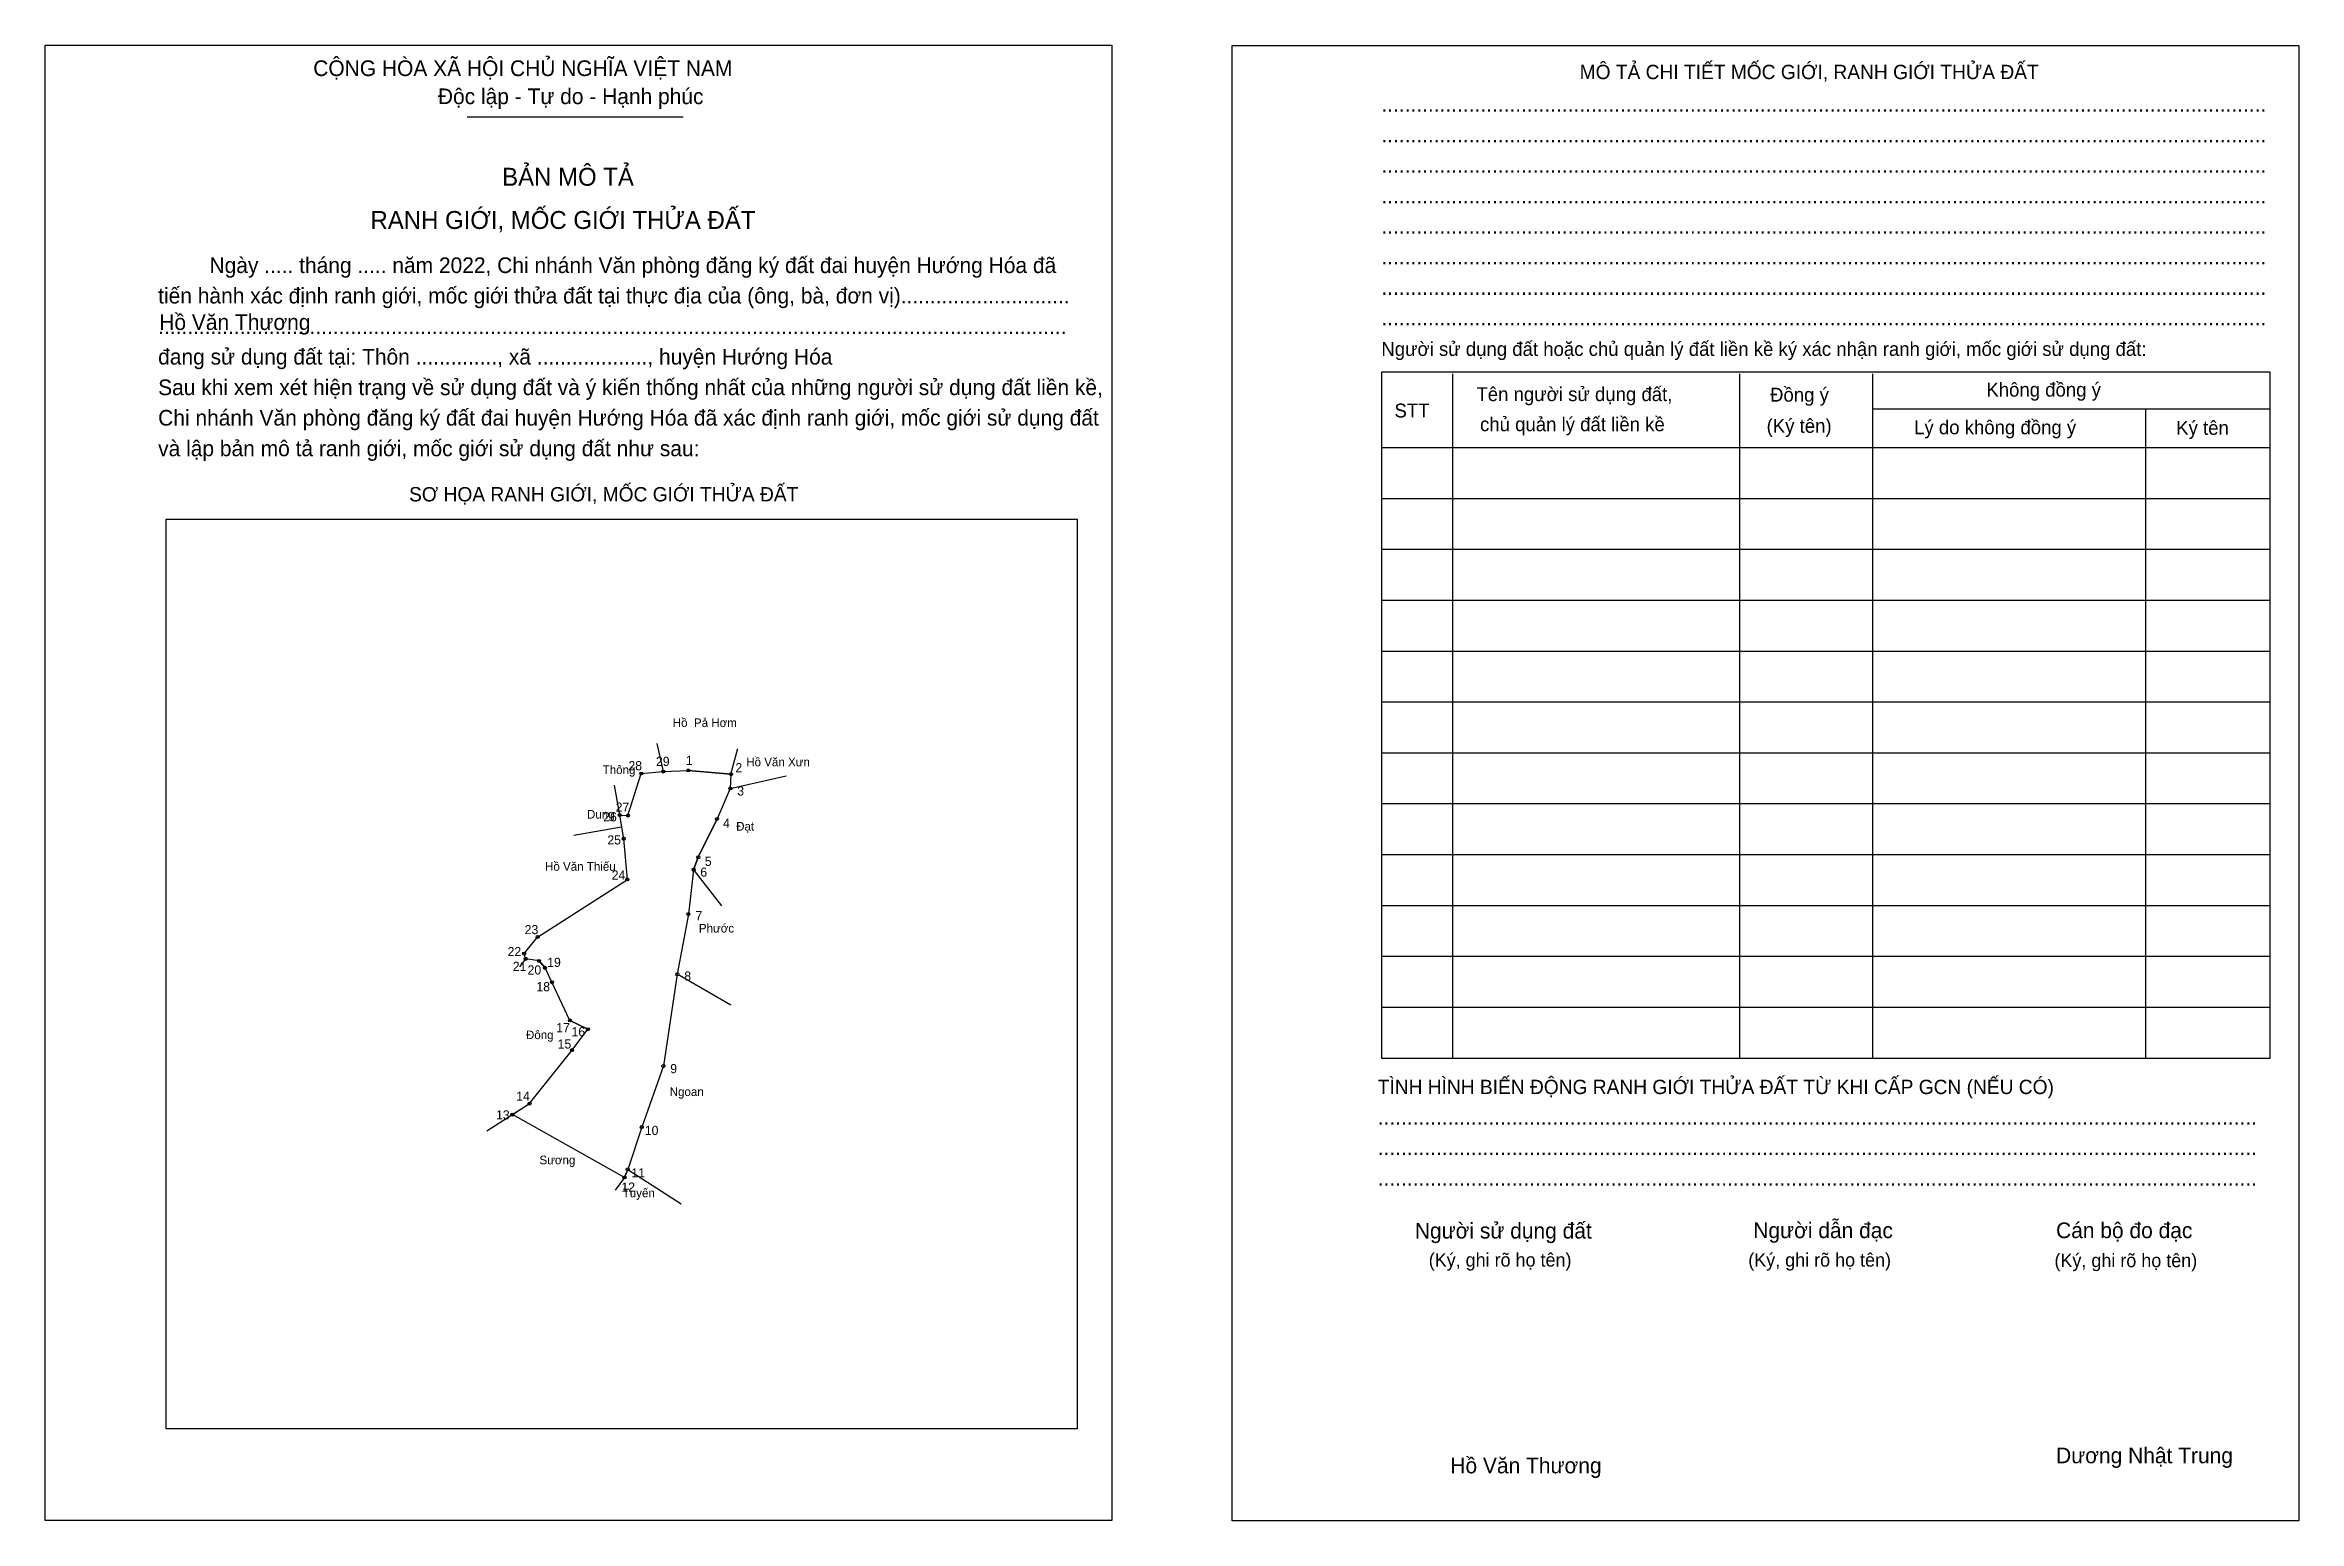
# Model space of a CAD drawing. Extents: x 548120 to 549371, y 1835438 to 1836258.
import ezdxf

# ---------------------------------------------------------------- set-up
doc = ezdxf.new("R2010")
doc.units = 0
for name, color, linetype in [('Level 1', 7, 'Continuous'), ('Level 10', 7, 'Continuous'), ('Level 11', 7, 'Continuous'), ('Level 12', 7, 'Continuous'), ('Level 2', 7, 'Continuous'), ('Level 25', 7, 'Continuous'), ('Level 27', 7, 'Continuous'), ('Level 55', 7, 'Continuous'), ('Level 6', 7, 'Continuous'), ('Level 9', 7, 'Continuous')]:
    doc.layers.add(name, color=color, linetype=linetype)

msp = doc.modelspace()

# ---------------------------------------------------------------- linework, layer by layer
at = {"layer": 'Level 1'}
for p, q in [((548119.7, 1836257.9), (548119.7, 1836257.9)), ((548778.7, 1836257.6), (548778.7, 1836257.6)), ((548354.1, 1836218.1), (548473.9, 1836218.1)), ((548901.1, 1836075.4), (548901.1, 1835695.4)), ((549060.5, 1836075.4), (549060.5, 1835695.4)), ((549134.2, 1836075.4), (549134.2, 1835695.4)), ((549134.2, 1836055.9), (549355.1, 1836055.9)), ((549285.9, 1836055.9), (549285.9, 1835695.4)), ((548861.6, 1836034.4), (549355.1, 1836034.4)), ((548861.6, 1836006.2), (549355.1, 1836006.2)), ((548187, 1835994.6), (548187, 1835994.6)), ((548861.6, 1835977.9), (549355.1, 1835977.9)), ((548861.6, 1835949.7), (549355.1, 1835949.7)), ((548861.6, 1835921.4), (549355.1, 1835921.4)), ((548861.6, 1835893.2), (549355.1, 1835893.2)), ((548861.6, 1835864.9), (549355.1, 1835864.9)), ((548861.6, 1835836.7), (549355.1, 1835836.7)), ((548861.6, 1835808.4), (549355.1, 1835808.4)), ((548861.6, 1835780.2), (549355.1, 1835780.2)), ((548861.6, 1835751.9), (549355.1, 1835751.9)), ((548861.6, 1835723.7), (549355.1, 1835723.7)), ((548692.7, 1835489.5), (548692.7, 1835489.5)), ((548712, 1835438.7), (548712, 1835438.7)), ((549371, 1835438.4), (549371, 1835438.4))]:
    msp.add_line(p, q, dxfattribs=at)
for points in [[(549355.1, 1836076.3), (548861.6, 1836076.3), (548861.6, 1835695.4), (549355.1, 1835695.4)], [(548187, 1835994.6), (548692.7, 1835994.6), (548692.7, 1835489.5), (548187, 1835489.5)]]:
    msp.add_lwpolyline(points, close=True, dxfattribs=at)
at = {"layer": 'Level 10'}
for p, q in [((548459.4, 1835870.1), (548462.9, 1835854.5)), ((548500.5, 1835853), (548504.4, 1835867.3)), ((548500.1, 1835845.1), (548531.1, 1835852.2)), ((548439.7, 1835823.6), (548413.2, 1835819)), ((548479.8, 1835800), (548495.2, 1835780)), ((548386.5, 1835750.5), (548383.2, 1835746)), ((548472, 1835741.5), (548500.4, 1835725)), ((548441.4, 1835629.1), (548436.2, 1835622.1)), ((548443.2, 1835633.6), (548472.9, 1835614.4))]:
    msp.add_line(p, q, dxfattribs=at)
msp.add_lwpolyline([(548476.9, 1835775.3), (548470.7, 1835741.9), (548463, 1835691), (548451, 1835657.1), (548443.2, 1835633.6), (548441.4, 1835629.1), (548379.2, 1835664), (548388.7, 1835670.1), (548412.3, 1835699.8), (548421.1, 1835711.4), (548411.1, 1835716.3), (548401.1, 1835737.5), (548397.3, 1835745.5), (548394, 1835749.3), (548386.5, 1835750.5), (548385.7, 1835753.4), (548393.2, 1835762.6), (548443, 1835794.6), (548441, 1835817.2), (548438.8, 1835830.3), (548443.3, 1835830.1), (548450.7, 1835853.4), (548462.9, 1835854.5), (548476.8, 1835855.1), (548500.5, 1835853), (548500.1, 1835845.1), (548492.8, 1835828.2), (548482.4, 1835806.9), (548479.8, 1835800)], close=True, dxfattribs=at)
at = {"layer": 'Level 11'}
for centre in [(548450.7, 1835853.4), (548462.9, 1835854.5), (548476.8, 1835855.1), (548500.1, 1835845.1), (548500.5, 1835853), (548438.8, 1835830.3), (548443.3, 1835830.1), (548492.8, 1835828.2), (548441, 1835817.2), (548482.4, 1835806.9), (548443, 1835794.6), (548479.8, 1835800), (548476.9, 1835775.3), (548476.9, 1835775.3), (548385.7, 1835753.4), (548393.2, 1835762.6), (548386.5, 1835750.5), (548394, 1835749.3), (548397.3, 1835745.5), (548470.7, 1835741.9), (548401.1, 1835737.5), (548411.1, 1835716.3), (548421.1, 1835711.4), (548412.3, 1835699.8), (548463, 1835691), (548388.7, 1835670.1), (548379.2, 1835664), (548451, 1835657.1), (548441.4, 1835629.1), (548443.2, 1835633.6)]:
    msp.add_circle(centre, 0.847, dxfattribs=at)
at = {"layer": 'Level 2'}
for points in [[(548119.7, 1836257.9), (548712, 1836257.9), (548712, 1835438.7), (548119.7, 1835438.7)], [(548778.7, 1836257.6), (549371, 1836257.6), (549371, 1835438.4), (548778.7, 1835438.4)]]:
    msp.add_lwpolyline(points, close=True, dxfattribs=at)
at = {"layer": 'Level 25'}
for p, q in [((548500.5, 1835853), (548476.8, 1835855.1)), ((548482.4, 1835806.9), (548492.8, 1835828.2)), ((548479.8, 1835800), (548482.4, 1835806.9)), ((548394, 1835749.3), (548397.3, 1835745.5)), ((548411.1, 1835716.3), (548421.1, 1835711.4)), ((548365, 1835655), (548388.7, 1835670.1)), ((548441.4, 1835629.1), (548443.2, 1835633.6))]:
    msp.add_line(p, q, dxfattribs=at)
at = {"layer": 'Level 27'}
msp.add_line((548438.8, 1835830.3), (548435.9, 1835847), dxfattribs=at)

# ---------------------------------------------------------------- texts
at = {"layer": 'Level 1'}
for s, height, p in [('CỘNG HÒA XÃ HỘI CHỦ NGHĨA VIỆT NAM', 8.7, (548268.6, 1836240.7)), ('MÔ TẢ CHI TIẾT MỐC GIỚI, RANH GIỚI THỬA ĐẤT', 7.955, (548971.7, 1836239)), ('Độc lập - Tự do - Hạnh phúc', 8.7, (548337.8, 1836225.1)), ('........................................................................................................................................................', 8.7005, (548861.6, 1836220.9)), ('........................................................................................................................................................', 8.7005, (548861.6, 1836203.9)), ('BẢN MÔ TẢ', 9.94, (548373.5, 1836179.8)), ('........................................................................................................................................................', 8.7005, (548861.6, 1836187)), ('RANH GIỚI, MỐC GIỚI THỬA ĐẤT', 9.944, (548300.4, 1836155.8)), ('........................................................................................................................................................', 8.7005, (548861.6, 1836170)), ('........................................................................................................................................................', 8.7005, (548861.6, 1836153.1)), ('Ngày ..... tháng ..... năm 2022, Chi nhánh Văn phòng đăng ký đất đai huyện Hướng Hóa đã', 8.7, (548211, 1836131.3)), ('........................................................................................................................................................', 8.7005, (548861.6, 1836136.1)), ('tiến hành xác định ranh giới, mốc giới thửa đất tại thực địa của (ông, bà, đơn vị).............................', 8.7005, (548182.5, 1836114.4)), ('........................................................................................................................................................', 8.7005, (548861.6, 1836119.2)), ('............................................................................................................................................................', 8.7005, (548182.5, 1836097.4)), ('Người sử dụng đất hoặc chủ quản lý đất liền kề ký xác nhận ranh giới, mốc giới sử dụng đất:', 7.707, (548861.6, 1836085.3)), ('........................................................................................................................................................', 8.7005, (548861.6, 1836102.2)), ('đang sử dụng đất tại: Thôn .............., xã ..................., huyện Hướng Hóa', 8.7, (548182.5, 1836080.5)), ('Sau khi xem xét hiện trạng về sử dụng đất và ý kiến thống nhất của những người sử dụng đất liền kề,', 8.7, (548182.5, 1836063.5)), ('Tên người sử dụng đất,', 7.707, (548914.4, 1836060.2)), ('Đồng ý', 7.71, (549077.4, 1836059.9)), ('Không đồng ý', 7.707, (549197.5, 1836062.7)), ('Chi nhánh Văn phòng đăng ký đất đai huyện Hướng Hóa đã xác định ranh giới, mốc giới sử dụng đất', 8.7, (548182.5, 1836046.6)), ('STT', 7.71, (548868.9, 1836051.1)), ('chủ quản lý đất liền kề', 7.707, (548916.4, 1836043.5)), ('(Ký tên)', 7.71, (549075.5, 1836042.6)), ('Lý do không đồng ý', 7.707, (549157.4, 1836041.8)), ('Ký tên', 7.71, (549302.9, 1836041.5)), ('và lập bản mô tả ranh giới, mốc giới sử dụng đất như sau:', 8.7, (548182.5, 1836029.6)), ('SƠ HỌA RANH GIỚI, MỐC GIỚI THỬA ĐẤT', 7.955, (548321.8, 1836004.5)), ('TÌNH HÌNH BIẾN ĐỘNG RANH GIỚI THỬA ĐẤT TỪ KHI CẤP GCN (NẾU CÓ)', 7.955, (548859.6, 1835675.4)), ('.......................................................................................................................................................', 8.7005, (548859.6, 1835658.4)), ('.......................................................................................................................................................', 8.7005, (548859.6, 1835641.5)), ('.......................................................................................................................................................', 8.7005, (548859.6, 1835624.5)), ('Người sử dụng đất', 8.7, (548880.2, 1835595.2)), ('Người dẫn đạc', 8.7, (549068.1, 1835595.4)), ('Cán bộ đo đạc', 8.7, (549236.2, 1835595.4)), ('(Ký, ghi rõ họ tên)', 7.458, (548887.9, 1835579.6)), ('(Ký, ghi rõ họ tên)', 7.458, (549065.3, 1835579.6)), ('(Ký, ghi rõ họ tên)', 7.458, (549235.3, 1835579.3)), ('Dương Nhật Trung', 8.7, (549236.2, 1835470.4))]:
    msp.add_text(s, height=height, dxfattribs=at).set_placement(p)
at = {"layer": 'Level 12'}
for s, p in [('Hồ  Pả Hơm', (548468.2, 1835879.2)), ('Thông', (548429.3, 1835853.1)), ('Hồ Văn Xưn', (548509, 1835857.4)), ('Dung', (548420.6, 1835828.4)), ('Đạt', (548503.4, 1835821.7)), ('Hồ Văn Thiếu', (548397.3, 1835799.4)), ('Phước', (548482.7, 1835765.1)), ('Đông', (548386.7, 1835705.9)), ('Ngoan', (548466.5, 1835674.3)), ('Sương', (548394.2, 1835636.4)), ('Tuyến', (548440.4, 1835618.1))]:
    msp.add_text(s, height=4.8, dxfattribs=at).set_placement(p)
at = {"layer": 'Level 55'}
for s, p in [('28', (548450.3, 1835853.4)), ('29', (548462.5, 1835854.5)), ('1', (548476.6, 1835855.1)), ('3', (548499.9, 1835845.1)), ('2', (548500.3, 1835853)), ('26', (548438.4, 1835830.3)), ('27', (548442.9, 1835830.1)), ('25', (548440.7, 1835817.2)), ('4', (548492.6, 1835828.2)), ('5', (548482.2, 1835806.9)), ('24', (548442.6, 1835794.6)), ('6', (548479.6, 1835800)), ('7', (548476.8, 1835775.3)), ('22', (548385.2, 1835753.4)), ('23', (548392.8, 1835762.6)), ('21', (548386.1, 1835750.5)), ('20', (548393.6, 1835749.3)), ('19', (548396.9, 1835745.5)), ('8', (548470.5, 1835741.9)), ('18', (548400.7, 1835737.5)), ('17', (548410.7, 1835716.3)), ('16', (548420.7, 1835711.4)), ('15', (548411.9, 1835699.8)), ('9', (548462.8, 1835691)), ('14', (548388.3, 1835670.1)), ('13', (548378.8, 1835664)), ('10', (548450.6, 1835657.1)), ('12', (548441, 1835629.1)), ('11', (548442.8, 1835633.6))]:
    msp.add_text(s, height=0.565, dxfattribs=at).set_placement(p)
at = {"layer": 'Level 6'}
for p in [(548183.1, 1836099.7), (548899.9, 1835464.8)]:
    msp.add_text('Hồ Văn Thương', height=8.701, dxfattribs=at).set_placement(p)
at = {"layer": 'Level 9'}
for s, p in [('28', (548443.6, 1835855.2)), ('29', (548458.9, 1835857.6)), ('1', (548475.5, 1835858.2)), ('2', (548503, 1835854.1)), ('3', (548504, 1835841.2)), ('26', (548429.6, 1835826.8)), ('27', (548436.5, 1835832.2)), ('25', (548431.9, 1835814)), ('4', (548496.1, 1835823.3)), ('5', (548486, 1835802.1)), ('24', (548434.3, 1835794.5)), ('6', (548483.5, 1835796.1)), ('23', (548386, 1835764.2)), ('7', (548480.8, 1835771.9)), ('22', (548376.5, 1835752)), ('21', (548379.4, 1835743.8)), ('20', (548387.6, 1835741.8)), ('19', (548398.5, 1835746)), ('8', (548474.6, 1835738.4)), ('18', (548392.5, 1835732.5)), ('17', (548403.5, 1835709.7)), ('15', (548404.3, 1835700.7)), ('16', (548412, 1835707.5)), ('9', (548466.8, 1835687)), ('13', (548370.1, 1835661.3)), ('14', (548381.3, 1835671.7)), ('10', (548452.7, 1835652.7)), ('11', (548445.2, 1835629.1)), ('11', (548445.2, 1835629.1)), ('12', (548439.7, 1835621.2))]:
    msp.add_text(s, height=5.08, dxfattribs=at).set_placement(p)

doc.saveas('drawing.dxf')
